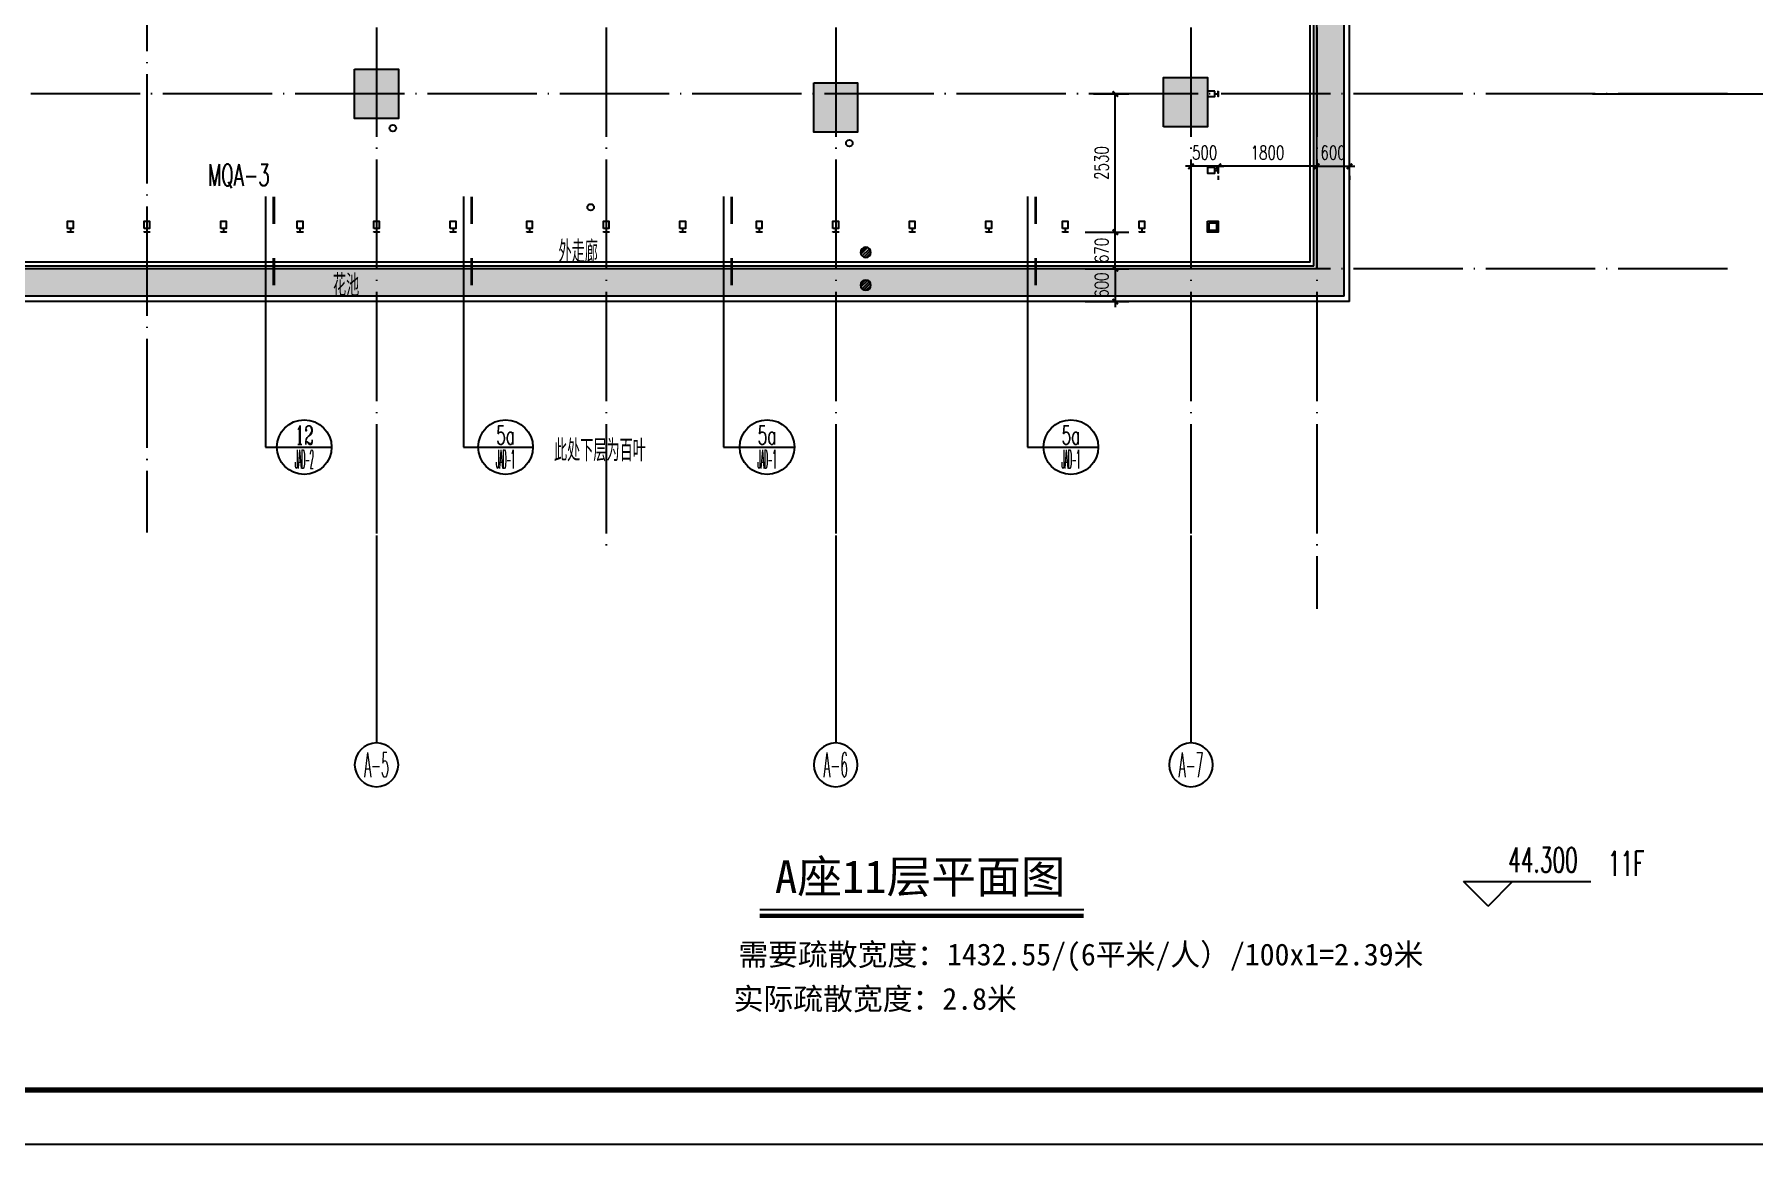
# Model space of a CAD drawing. Extents: x 1980812 to 2578970, y -669191 to 284498.
# Drawn here: x 2022108 to 2053560, y 83858 to 104177 of the extents above; entities that cross this region are included whole.
import ezdxf
from ezdxf.enums import TextEntityAlignment as Align

# ---------------------------------------------------------------- set-up
doc = ezdxf.new("R2010")
doc.units = 0
doc.header["$LTSCALE"] = 1000
doc.header["$MEASUREMENT"] = 0
doc.linetypes.add('DOTE', pattern=[2.42, 2, -0.2, 0.02, -0.2])
for name, color, linetype in [('A-ANNO-TEXT', 131, 'Continuous'), ('A-FLOR-LAND', 74, 'Continuous'), ('AXIS', 3, 'Continuous'), ('AXIS_TEXT', 7, 'Continuous'), ('COLU', 6, 'Continuous'), ('COLU_HATCH', 251, 'Continuous'), ('CURTWALL', 2, 'Continuous'), ('DIM_ELEV', 3, 'Continuous'), ('dote', 1, 'DOTE'), ('EQUIP_地漏', 255, 'Continuous'), ('TK', 1, 'Continuous'), ('VPIPE-废水', 30, 'Continuous'), ('VPIPE-雨水', 140, 'Continuous'), ('WALL', 4, 'Continuous'), ('WINDOW', 2, 'Continuous'), ('幕墙编号', 14, 'Continuous'), ('房间名称', 7, 'Continuous'), ('栏杆', 143, 'Continuous'), ('看线', 66, 'Continuous'), ('空线', 3, 'Continuous'), ('窗户分隔', 133, 'Continuous'), ('节点', 3, 'Continuous'), ('详细标注', 231, 'Continuous')]:
    doc.layers.add(name, color=color, linetype=linetype)
doc.styles.add('_TCH_AXIS', font='COMPLEX', dxfattribs={"bigfont": 'GBCBIG'})
doc.styles.add('_TCH_DIM_T3', font='SIMPLEX', dxfattribs={"width": 0.705882, "bigfont": 'GBCBIG'})
doc.styles.add('COMP', font='COMPLEX.shx', dxfattribs={"bigfont": 'hztxt'})
doc.styles.add('COMPLEX', font='COMPLEX')
doc.styles.add('HZTXTW', font='txtw.shx', dxfattribs={"width": 0.6, "bigfont": 'hztxtw.shx'})
doc.styles.add('SONGTI', font='NSimSun.ttf', dxfattribs={"width": 1.1})
doc.dimstyles.new('_TCH_ARCH&&100', dxfattribs={"dimtxt": 255, "dimasz": 100, "dimexe": 250, "dimexo": 300, "dimgap": 122.5, "dimtad": 1, "dimdec": 0, "dimzin": 0, "dimdsep": 46, "dimtxsty": '_TCH_DIM_T3', "dimblk": 'ARCHTICK', "dimcen": 0.09, "dimclrt": 7, "dimazin": 2, "dimtfac": 1, "dimtdec": 0, "dimtix": 1, "dimtmove": 2, "dimatfit": 3, "dimfxl": 1, "dimtolj": 1, "dimtzin": 0, "dimarcsym": 0})

# ---------------------------------------------------------------- blocks, each defined once
blk = doc.blocks.new('_ArchTick')
at = {"color": 0, "linetype": 'ByBlock', "const_width": 0.4}
blk.add_lwpolyline([(-0.5, -0.5), (0.5, 0.5)], dxfattribs=at)
blk = doc.blocks.new('*D1528')
at = {"layer": 'Defpoints', "color": 0, "transparency": 16777216}
for p in [(44367, -26500), (44367, -27100), (45216, -27100)]:
    blk.add_point(p, dxfattribs=at)
at = {"layer": '详细标注', "color": 0, "lineweight": -2, "transparency": 16777216}
for p, q in [((45216, -26500), (45216, -26400)), ((44667, -26500), (45466, -26500)), ((45216, -26500), (45216, -27100)), ((44667, -27100), (45466, -27100)), ((45216, -27100), (45216, -27200))]:
    blk.add_line(p, q, dxfattribs=at)
at = {"layer": '详细标注', "color": 0, "lineweight": -2, "transparency": 16777216, "xscale": 100, "yscale": 100, "zscale": 100}
for p, rotation in [((45216, -26500), 270), ((45216, -27100), 90)]:
    blk.add_blockref('_ArchTick', p, dxfattribs=dict(at, rotation=rotation))
at = {"layer": '详细标注', "color": 7, "transparency": 16777216, "insert": (44966, -26800), "char_height": 255, "attachment_point": 5, "rotation": 90, "style": '_TCH_DIM_T3'}
blk.add_mtext('\\A1;600', dxfattribs=at)
blk = doc.blocks.new('*D1529')
at = {"layer": 'Defpoints', "color": 0, "transparency": 16777216}
for p in [(44367, -25830), (45216, -25830), (44367, -26500)]:
    blk.add_point(p, dxfattribs=at)
at = {"layer": '详细标注', "color": 0, "lineweight": -2, "transparency": 16777216}
for p, q in [((45216, -25830), (45216, -25730)), ((44667, -25830), (45466, -25830)), ((45216, -26500), (45216, -25830)), ((44667, -26500), (45466, -26500)), ((45216, -26500), (45216, -26600))]:
    blk.add_line(p, q, dxfattribs=at)
at = {"layer": '详细标注', "color": 0, "lineweight": -2, "transparency": 16777216, "xscale": 100, "yscale": 100, "zscale": 100}
for p, rotation in [((45216, -25830), 270), ((45216, -26500), 90)]:
    blk.add_blockref('_ArchTick', p, dxfattribs=dict(at, rotation=rotation))
at = {"layer": '详细标注', "color": 7, "transparency": 16777216, "insert": (44966, -26165), "char_height": 255, "attachment_point": 5, "rotation": 90, "style": '_TCH_DIM_T3'}
blk.add_mtext('\\A1;670', dxfattribs=at)
blk = doc.blocks.new('*D1530')
at = {"layer": 'Defpoints', "color": 0, "transparency": 16777216}
for p in [(44515, -23300), (45216, -23300), (44515, -25830)]:
    blk.add_point(p, dxfattribs=at)
at = {"layer": '详细标注', "color": 0, "lineweight": -2, "transparency": 16777216}
for p, q in [((44815, -23300), (45466, -23300)), ((45216, -25830), (45216, -23300)), ((44815, -25830), (45466, -25830))]:
    blk.add_line(p, q, dxfattribs=at)
at = {"layer": '详细标注', "color": 0, "lineweight": -2, "transparency": 16777216, "xscale": 100, "yscale": 100, "zscale": 100}
for p, rotation in [((45216, -23300), 90), ((45216, -25830), 270)]:
    blk.add_blockref('_ArchTick', p, dxfattribs=dict(at, rotation=rotation))
at = {"layer": '详细标注', "color": 7, "transparency": 16777216, "insert": (44966, -24565), "char_height": 255, "attachment_point": 5, "rotation": 90, "style": '_TCH_DIM_T3'}
blk.add_mtext('\\A1;2530', dxfattribs=at)
blk = doc.blocks.new('*D1555')
at = {"layer": 'Defpoints', "color": 0, "transparency": 16777216}
for p in [(48900, -24502), (49500, -24502), (49500, -24625)]:
    blk.add_point(p, dxfattribs=at)
at = {"layer": '详细标注', "color": 0, "lineweight": -2, "transparency": 16777216}
for p, q in [((48900, -24625), (48800, -24625)), ((48900, -24625), (49500, -24625)), ((48900, -24802), (48900, -24875)), ((49500, -24625), (49600, -24625)), ((49500, -24802), (49500, -24875))]:
    blk.add_line(p, q, dxfattribs=at)
at = {"layer": '详细标注', "color": 0, "lineweight": -2, "transparency": 16777216, "xscale": 100, "yscale": 100, "zscale": 100}
blk.add_blockref('_ArchTick', (48900, -24625), dxfattribs=at)
at = {"layer": '详细标注', "color": 0, "lineweight": -2, "transparency": 16777216, "xscale": 100, "yscale": 100, "zscale": 100, "rotation": 180}
blk.add_blockref('_ArchTick', (49500, -24625), dxfattribs=at)
at = {"layer": '详细标注', "color": 7, "transparency": 16777216, "insert": (49200, -24375), "char_height": 255, "attachment_point": 5, "style": '_TCH_DIM_T3'}
blk.add_mtext('\\A1;600', dxfattribs=at)
blk = doc.blocks.new('*D1556')
at = {"layer": 'Defpoints', "color": 0, "transparency": 16777216}
for p in [(47100, -24502), (48900, -24502), (47100, -24625)]:
    blk.add_point(p, dxfattribs=at)
at = {"layer": '详细标注', "color": 0, "lineweight": -2, "transparency": 16777216}
for p, q in [((48900, -24625), (47100, -24625)), ((47100, -24802), (47100, -24875)), ((48900, -24802), (48900, -24875))]:
    blk.add_line(p, q, dxfattribs=at)
at = {"layer": '详细标注', "color": 0, "lineweight": -2, "transparency": 16777216, "xscale": 100, "yscale": 100, "zscale": 100}
for p, rotation in [((47100, -24625), 180.0000000109149), ((48900, -24625), 1.091486900861582e-08)]:
    blk.add_blockref('_ArchTick', p, dxfattribs=dict(at, rotation=rotation))
at = {"layer": '详细标注', "color": 7, "transparency": 16777216, "insert": (48000, -24375), "char_height": 255, "attachment_point": 5, "rotation": 0, "style": '_TCH_DIM_T3'}
blk.add_mtext('\\A1;1800', dxfattribs=at)
blk = doc.blocks.new('*D1557')
at = {"layer": 'Defpoints', "color": 0, "transparency": 16777216}
for p in [(46600, -24502), (47100, -24502), (46600, -24625)]:
    blk.add_point(p, dxfattribs=at)
at = {"layer": '详细标注', "color": 0, "lineweight": -2, "transparency": 16777216}
for p, q in [((46600, -24625), (46500, -24625)), ((47100, -24625), (46600, -24625)), ((46600, -24802), (46600, -24875)), ((47100, -24625), (47200, -24625)), ((47100, -24802), (47100, -24875))]:
    blk.add_line(p, q, dxfattribs=at)
at = {"layer": '详细标注', "color": 0, "lineweight": -2, "transparency": 16777216, "xscale": 100, "yscale": 100, "zscale": 100}
for p, rotation in [((46600, -24625), 8.280943057533317e-09), ((47100, -24625), 180.0000000082809)]:
    blk.add_blockref('_ArchTick', p, dxfattribs=dict(at, rotation=rotation))
at = {"layer": '详细标注', "color": 7, "transparency": 16777216, "insert": (46850, -24375), "char_height": 255, "attachment_point": 5, "rotation": 0, "style": '_TCH_DIM_T3'}
blk.add_mtext('\\A1;500', dxfattribs=at)
blk = doc.blocks.new('_index')
blk.add_line((-0.5, 0), (0.5, 0))
blk.add_circle((0, 0), 0.5)
at = {"style": 'COMP'}
for tag, width, p, p2 in [('1', 2.333333, (-0.17, 0.05), (0.17, 0.05)), ('-', 1.166667, (-0.17, -0.39), (0.17, -0.39))]:
    blk.add_attdef(tag, text='', height=0.34, dxfattribs=dict(at, width=width)).set_placement(p, p2, align=Align.FIT)
blk = doc.blocks.new('11~17层墙柱')
at = {"layer": 'COLU_HATCH'}
h = blk.add_hatch(color=256, dxfattribs=at)
h.dxf.hatch_style = 1
h.paths.add_polyline_path([(31300, 450), (32100, 450), (32100, -450), (31300, -450)])
h = blk.add_hatch(color=256, dxfattribs=at)
h.dxf.hatch_style = 1
h.paths.add_polyline_path([(39700, 200), (40500, 200), (40500, -700), (39700, -700)])
h = blk.add_hatch(color=256, dxfattribs=at)
h.dxf.hatch_style = 1
h.paths.add_polyline_path([(46100, -600), (46100, 300), (46900, 300), (46900, -600)])
at = {"layer": 'COLU'}
for points in [[(31300, 450), (32100, 450), (32100, -450), (31300, -450)], [(39700, 200), (40500, 200), (40500, -700), (39700, -700)], [(46100, -600), (46100, 300), (46900, 300), (46900, -600)]]:
    blk.add_lwpolyline(points, close=True, dxfattribs=at)
blk = doc.blocks.new('$TwtSys$00000141')
for p, q in [((-94, 8), (-10, 92)), ((-94, 8), (-10, 92)), ((-87, -35), (35, 87)), ((-87, -35), (35, 87)), ((-66, -66), (66, 66)), ((-66, -66), (66, 66)), ((-32, -87), (88, 33)), ((-32, -87), (88, 33)), ((11, -92), (92, -11)), ((11, -92), (92, -11))]:
    blk.add_line(p, q)
blk.add_circle((0, 0), 94)
blk.add_circle((0, 0), 94)
blk = doc.blocks.new('A$C75D447CE')
at = {"layer": 'VPIPE-废水', "linetype": 'Continuous'}
for centre in [(32000, -23926), (35618, -25375)]:
    blk.add_circle(centre, 60, dxfattribs=at)
at = {"layer": 'VPIPE-雨水', "linetype": 'Continuous'}
blk.add_circle((40350, -24200), 60, dxfattribs=at)
at = {"layer": 'EQUIP_地漏', "xscale": -1, "rotation": 270}
for p in [(40650, -26200), (40650, -26800)]:
    blk.add_blockref('$TwtSys$00000141', p, dxfattribs=at)
blk = doc.blocks.new('_AXISO')
blk.add_circle((0, 0), 0.5)
at = {"layer": 'AXIS_TEXT', "style": 'COMPLEX', "width": 1.041667}
blk.add_attdef('A', text='', height=0.56, dxfattribs=at).set_placement((-0.25, -0.28), (0.25, -0.28), align=Align.FIT)
blk = doc.blocks.new('竖梃0903')
at = {"layer": '窗户分隔'}
blk.add_line((115028288, 22648046), (115028222, 22648046), dxfattribs=at)
for points in [[(115028222, 22648096), (115028225, 22648096), (115028225, 22647996), (115028222, 22647996)], [(115028288, 22648096), (115028422, 22648096), (115028422, 22647996), (115028288, 22647996)]]:
    blk.add_lwpolyline(points, close=True, dxfattribs=at)
blk = doc.blocks.new('A$C5CD355C1')
at = {"layer": 'A-FLOR-LAND'}
h = blk.add_hatch(dxfattribs=at)
h.set_pattern_fill('GRASS', color=256, scale=50)
h.set_pattern_definition([(90, (-3008715.91, 301493.59), (-99.7795475, 99.7795475), [26.458066, -173.101015]), (45, (-3008715.91, 301493.6), (-99.7796155, 99.7796155), [26.458066, -114.651615]), (135, (-3008715.91, 301493.6), (-99.7796155, -99.7796155), [26.458066, -114.651615])])
h.paths.add_polyline_path([(-2800, 2700), (48900, 2700), (48900, -26500), (-2800, -26500)], flags=16)
h.paths.add_polyline_path([(-3300, 3200), (49400, 3200), (49400, -27000), (-3300, -27000)])
at = {"layer": 'CURTWALL'}
for points in [[(46900, -25630), (47100, -25630), (47100, -25830), (46900, -25830)], [(46930, -25660), (47070, -25660), (47070, -25800), (46930, -25800)]]:
    blk.add_lwpolyline(points, close=True, dxfattribs=at)
at = {"layer": 'WALL'}
blk.add_lwpolyline([(49500, -23600), (49500, -11950)], dxfattribs=at)
at = {"layer": '栏杆'}
for p, q in [((48780, -26380), (48780, 2580)), ((48850, -26450), (48850, 2650)), ((48900, -26500), (48900, 2700)), ((48780, -26380), (-2680, -26380)), ((48900, -26500), (-2800, -26500)), ((48850, -26450), (-2750, -26450))]:
    blk.add_line(p, q, dxfattribs=at)
at = {"layer": '看线'}
for p, q in [((49400, -27000), (49400, 3200)), ((49500, -27100), (49500, 3300)), ((49400, -27000), (-3300, -27000)), ((49500, -27100), (-3400, -27100))]:
    blk.add_line(p, q, dxfattribs=at)
at = {"layer": '详细标注'}
for p1, p2, distance, picture, middle in [((44514.9, -25830), (44514.9, -23300), -700.7, '*D1530', (44965.7, -24565)), ((47100, -24502.3), (46600, -24502.3), 123, '*D1557', (46850, -24375.3)), ((48900, -24502.3), (47100, -24502.3), 123, '*D1556', (48000, -24375.3)), ((48900, -24502.3), (49500, -24502.3), -123, '*D1555', (49200, -24375.3)), ((44367.2, -26500), (44367.2, -25830), -848.5, '*D1529', (44965.7, -26165)), ((44367.2, -26500), (44367.2, -27100), 848.5, '*D1528', (44965.7, -26800))]:
    dim = blk.add_aligned_dim(p1=p1, p2=p2, distance=distance, dimstyle='_TCH_ARCH&&100', dxfattribs=at)
    dim.commit()
    dim.dimension.update_dxf_attribs({"geometry": picture, "text_midpoint": middle})

msp = doc.modelspace()

# ---------------------------------------------------------------- linework, layer by layer
at = {"layer": 'A-ANNO-TEXT'}
msp.add_line((2035377.2, 88161), (2041305.7, 88161), dxfattribs=at)
at = {"layer": 'A-ANNO-TEXT', "const_width": 75}
msp.add_lwpolyline([(2035377.2, 88044.6), (2041305.7, 88044.6)], dxfattribs=at)
at = {"layer": 'AXIS'}
for p, q in [((2050610.3, 103087.2), (2054559.1, 103087.2)), ((2028366.5, 95003.3), (2028366.5, 91209)), ((2036766.5, 95003.3), (2036766.5, 91209)), ((2043266.5, 95003.3), (2043266.5, 91209))]:
    msp.add_line(p, q, dxfattribs=at)
at = {"layer": 'DIM_ELEV'}
for p, q in [((2048700.6, 88224.5), (2048250.6, 88674.5)), ((2048250.6, 88674.5), (2050584.3, 88674.5)), ((2048700.6, 88224.5), (2049150.6, 88674.5))]:
    msp.add_line(p, q, dxfattribs=at)
at = {"layer": 'dote'}
for p, q in [((2028366.5, 135764.4), (2028366.5, 93663.5)), ((2032566.5, 135764.4), (2032566.5, 94662.2)), ((2036766.5, 135764.4), (2036766.5, 93663.5)), ((2043266.5, 135764.4), (2043266.5, 93663.5)), ((2045566.5, 135764.4), (2045566.5, 93663.5)), ((2024166.5, 108287.2), (2024166.5, 95061.7)), ((2053079.9, 103087.2), (1988213, 103087.2)), ((2053079.9, 99887.2), (1988213, 99887.2))]:
    msp.add_line(p, q, dxfattribs=at)
at = {"layer": 'TK'}
msp.add_lwpolyline([(1980812.3, 143258.1), (2064912.3, 143258.1), (2064912.3, 83858.1), (1980812.3, 83858.1)], close=True, dxfattribs=at)
at = {"layer": 'TK', "const_width": 100}
msp.add_lwpolyline([(2063912.3, 84858.1), (2063912.3, 142258.1), (1983312.3, 142258.1), (1983312.3, 84858.1)], close=True, dxfattribs=at)
at = {"layer": '节点'}
for p, q in [((2026338, 101208.7), (2026338, 96622.6)), ((2029958.4, 101208.7), (2029958.4, 96622.6)), ((2034714.9, 101208.7), (2034714.9, 96622.6)), ((2040274.7, 101208.7), (2040274.7, 96622.6)), ((2026338, 96622.6), (2027182.5, 96622.6)), ((2029958.4, 96622.6), (2030802.9, 96622.6)), ((2034714.9, 96622.6), (2035559.4, 96622.6)), ((2040274.7, 96622.6), (2041119.2, 96622.6))]:
    msp.add_line(p, q, dxfattribs=at)
at = {"layer": '节点', "ltscale": 0.5, "const_width": 50}
for points in [[(2026488, 101208.7), (2026488, 100708.7)], [(2030108.4, 101208.7), (2030108.4, 100708.7)], [(2034864.9, 101208.7), (2034864.9, 100708.7)], [(2040424.7, 101208.7), (2040424.7, 100708.7)], [(2026488, 100086.1), (2026488, 99586.1)], [(2030108.4, 100086.1), (2030108.4, 99586.1)], [(2034864.9, 100086.1), (2034864.9, 99586.1)], [(2040424.7, 100086.1), (2040424.7, 99586.1)]]:
    msp.add_lwpolyline(points, dxfattribs=at)

# ---------------------------------------------------------------- block references
at = {"layer": 'AXIS'}
ref = msp.add_blockref('_AXISO', (2028366.5, 90809), dxfattribs=dict(at, xscale=-800, yscale=800, zscale=800, rotation=180))
ref.add_attrib('A', 'A-5', dxfattribs={"layer": 'AXIS_TEXT', "height": 452.55, "style": '_TCH_AXIS', "width": 0.344262}).set_placement((2028140.2, 90582.7), (2028592.8, 90582.7), align=Align.FIT)
ref = msp.add_blockref('_AXISO', (2036766.5, 90809), dxfattribs=dict(at, xscale=-800, yscale=800, zscale=800, rotation=180))
ref.add_attrib('A', 'A-6', dxfattribs={"layer": 'AXIS_TEXT', "height": 452.55, "style": '_TCH_AXIS', "width": 0.344262}).set_placement((2036540.2, 90582.7), (2036992.8, 90582.7), align=Align.FIT)
ref = msp.add_blockref('_AXISO', (2043266.5, 90809), dxfattribs=dict(at, xscale=-800, yscale=800, zscale=800, rotation=180))
ref.add_attrib('A', 'A-7', dxfattribs={"layer": 'AXIS_TEXT', "height": 452.55, "style": '_TCH_AXIS', "width": 0.344262}).set_placement((2043040.2, 90582.7), (2043492.8, 90582.7), align=Align.FIT)
at = {"layer": 'COLU'}
msp.add_blockref('11~17层墙柱', (1996666.5, 103087.2), dxfattribs=at)
at = {"layer": 'EQUIP_地漏'}
msp.add_blockref('A$C75D447CE', (1996666.5, 126387.2), dxfattribs=at)
at = {"layer": 'WINDOW', "xscale": -1}
for p in [(117071988.3, -22544958.5), (117071988.3, -22546358.5)]:
    msp.add_blockref('竖梃0903', p, dxfattribs=at)
at = {"layer": 'WINDOW', "rotation": 90}
for p in [(24670812.3, -114927664.5), (24672212.3, -114927664.5), (24673612.3, -114927664.5), (24675012.3, -114927664.5), (24676412.3, -114927664.5), (24677812.3, -114927664.5), (24679212.3, -114927664.5), (24680612.3, -114927664.5), (24682012.3, -114927664.5), (24683412.3, -114927664.5), (24684812.3, -114927664.5), (24686212.3, -114927664.5), (24687612.3, -114927664.5), (24689012.3, -114927664.5), (24690412.3, -114927664.5)]:
    msp.add_blockref('竖梃0903', p, dxfattribs=at)
at = {"layer": '空线'}
msp.add_blockref('A$C5CD355C1', (1996666.5, 126387.2), dxfattribs=at)
at = {"layer": '节点', "ltscale": 0.5}
ref = msp.add_blockref('_index', (2027045.5, 96622.6), dxfattribs=dict(at, xscale=1000.000000050349, yscale=1000.000000050349, zscale=1000.000000050349))
ref.add_attrib('1', '12', dxfattribs={"layer": '0', "height": 340, "rotation": 360, "style": 'COMP', "width": 0.724138}).set_placement((2026875.5, 96672.6), (2027215.5, 96672.6), align=Align.FIT)
ref.add_attrib('-', 'JAD-2', dxfattribs={"layer": '0', "height": 340, "style": 'COMP', "width": 0.214286}).set_placement((2026875.5, 96232.6), (2027215.5, 96232.6), align=Align.FIT)
ref = msp.add_blockref('_index', (2030727.6, 96622.6), dxfattribs=dict(at, xscale=1000.000000050349, yscale=1000.000000050349, zscale=1000.000000050349))
ref.add_attrib('1', '5a', dxfattribs={"layer": '0', "height": 340, "rotation": 360, "style": 'COMP', "width": 0.6}).set_placement((2030557.6, 96672.6), (2030897.6, 96672.6), align=Align.FIT)
ref.add_attrib('-', 'JAD-1', dxfattribs={"layer": '0', "height": 340, "style": 'COMP', "width": 0.225806}).set_placement((2030557.6, 96232.6), (2030897.6, 96232.6), align=Align.FIT)
ref = msp.add_blockref('_index', (2035510.9, 96622.6), dxfattribs=dict(at, xscale=1000.000000050349, yscale=1000.000000050349, zscale=1000.000000050349))
ref.add_attrib('1', '5a', dxfattribs={"layer": '0', "height": 340, "rotation": 360, "style": 'COMP', "width": 0.6}).set_placement((2035340.9, 96672.6), (2035680.9, 96672.6), align=Align.FIT)
ref.add_attrib('-', 'JAD-1', dxfattribs={"layer": '0', "height": 340, "style": 'COMP', "width": 0.225806}).set_placement((2035340.9, 96232.6), (2035680.9, 96232.6), align=Align.FIT)
ref = msp.add_blockref('_index', (2041070.7, 96622.6), dxfattribs=dict(at, xscale=1000.000000050349, yscale=1000.000000050349, zscale=1000.000000050349))
ref.add_attrib('1', '5a', dxfattribs={"layer": '0', "height": 340, "rotation": 360, "style": 'COMP', "width": 0.6}).set_placement((2040900.7, 96672.6), (2041240.7, 96672.6), align=Align.FIT)
ref.add_attrib('-', 'JAD-1', dxfattribs={"layer": '0', "height": 340, "style": 'COMP', "width": 0.225806}).set_placement((2040900.7, 96232.6), (2041240.7, 96232.6), align=Align.FIT)

# ---------------------------------------------------------------- texts
at = {"layer": 'A-ANNO-TEXT', "style": 'SONGTI'}
for s, height, p in [('A座11层平面图', 600, (2038313.4, 88763.2)), ('需要疏散宽度：1432.55/(6平米/人）/100x1=2.39米', 400, (2041251.6, 87338.4)), ('实际疏散宽度：2.8米', 400, (2037490.1, 86526.4))]:
    msp.add_text(s, height=height, rotation=359.99943, dxfattribs=at).set_placement(p, align=Align.MIDDLE_CENTER)
at = {"layer": 'DIM_ELEV', "color": 7, "style": 'HZTXTW', "width": 0.6}
for s, p in [('44.300', (2049069.9, 88842.8)), ('11F', (2050893.2, 88778.6))]:
    msp.add_text(s, height=450, dxfattribs=at).set_placement(p)
at = {"layer": '幕墙编号', "style": 'HZTXTW', "width": 0.6}
msp.add_text('MQA-3', height=400, rotation=0.00057, dxfattribs=at).set_placement((2025845.8, 101602.6), align=Align.MIDDLE_CENTER)
at = {"layer": '房间名称', "style": 'HZTXTW', "width": 0.6}
for s, p in [('外走廊', (2032056.8, 100200.1)), ('花池', (2027810.5, 99583.6)), ('此处下层为百叶', (2032453.5, 96563.5))]:
    msp.add_text(s, height=400, rotation=0.00057, dxfattribs=at).set_placement(p, align=Align.MIDDLE_CENTER)

doc.saveas('drawing.dxf')
